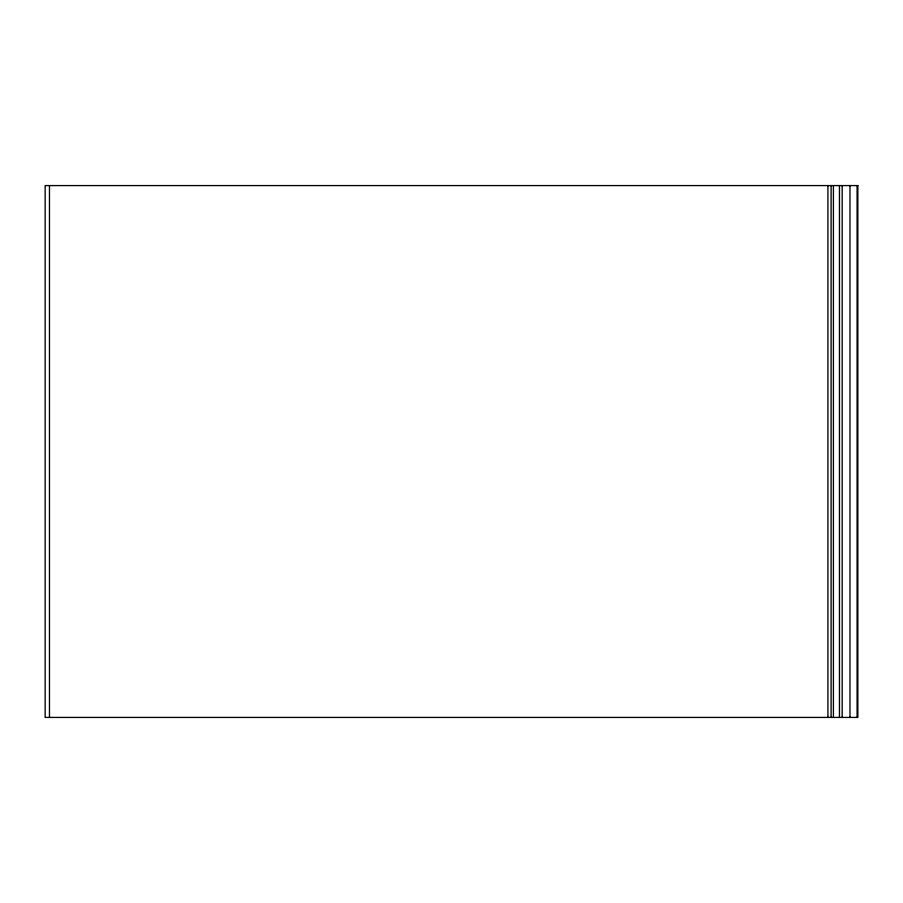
<?xml version="1.0" encoding="UTF-8"?>
<svg xmlns="http://www.w3.org/2000/svg" width="903" height="903" viewBox="0 0 903 903"><rect width="100%" height="100%" fill="white"/><g stroke="black" fill="none" stroke-linecap="round" stroke-linejoin="round"><path stroke-width="1.35" d="M857.094 185.578L857.094 717.422M849.971 185.578L849.971 717.422M842.183 185.578L842.183 717.422M839.463 185.578L839.463 717.422M833.413 185.578L833.413 717.422M831.11 185.578L831.11 717.422M827.916 185.578L827.916 717.422M49.473 185.578L49.473 717.422M857.85 185.578L45.15 185.578L45.15 717.422L857.85 717.422L857.85 185.578"/></g></svg>
